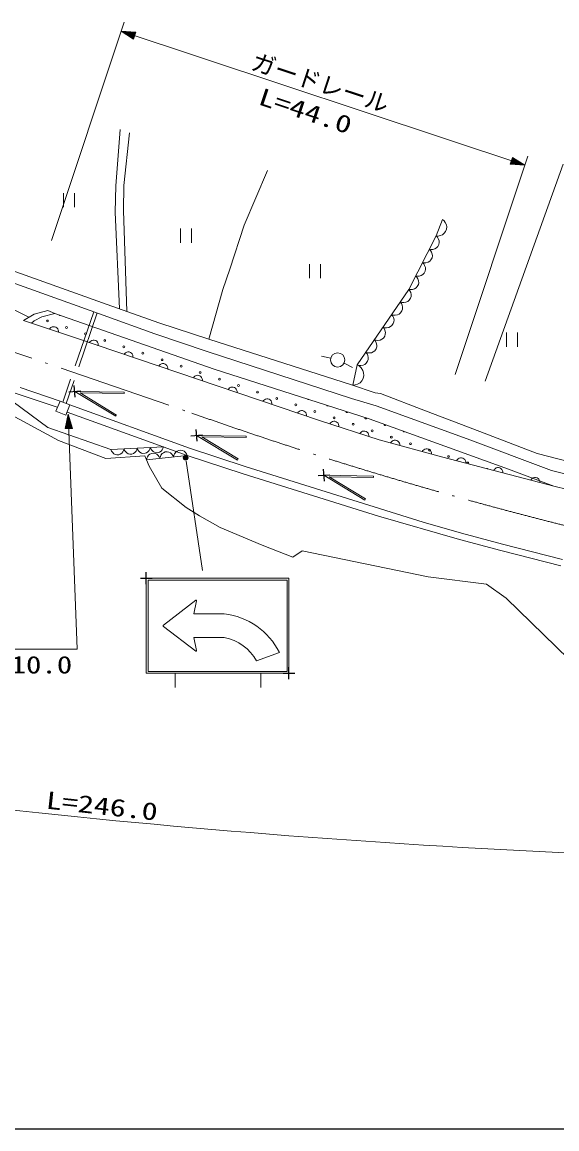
# Model space of a CAD drawing. Units: millimetres, scale not verified. Extents: x 11078 to 651078, y -105989 to 254011.
# Drawn here: x 171218 to 227457, y 79011 to 195335 of the extents above; entities that cross this region are included whole.
import ezdxf
from ezdxf.enums import TextEntityAlignment as Align

# ---------------------------------------------------------------- set-up
doc = ezdxf.new("R2010")
doc.units = ezdxf.units.MM
doc.header["$LTSCALE"] = 1000
doc.linetypes.add('DASHED', pattern=[7.5, 6, -1.5])
doc.linetypes.add('LONG_DASHED_DOTTED', pattern=[15.25, 12, -1.5, 0.25, -1.5])
doc.layers.add('1', color=1, linetype='Continuous')
for name, color, linetype, lineweight in [('M-TTL-BAND', 7, 'Continuous', 25), ('S-BGD', 7, 'Continuous', 13), ('S-BGD-HTXT', 6, 'Continuous', 13), ('S-BMK', 2, 'LONG_DASHED_DOTTED', 13)]:
    doc.layers.add(name, color=color, linetype=linetype, lineweight=lineweight)
doc.styles.add('ＭＳ ゴシック', font='')
doc.styles.get('ＭＳ ゴシック').set_extended_font_data('MS Gothic')

# ---------------------------------------------------------------- blocks, each defined once
blk = doc.blocks.new('plus')
at = {"color": 0, "linetype": 'Continuous', "lineweight": -2}
for p, q in [((-1.25, 0), (1.25, 0)), ((0, -1.25), (0, 1.25))]:
    blk.add_line(p, q, dxfattribs=at)
blk = doc.blocks.new('BUHIN60')
at = {"color": 7, "linetype": 'Continuous', "lineweight": 13}
blk.add_lwpolyline([(-484, 127), (-416, 228), (-333, 307), (-213, 389), (-91, 420), (31, 423), (181, 384), (286, 320), (377, 234), (443, 103), (477, -6), (484, -127)], dxfattribs=at)
blk = doc.blocks.new('BUHIN61')
at = {"color": 7, "linetype": 'Continuous', "lineweight": 13}
blk.add_lwpolyline([(-483, 130), (-414, 231), (-331, 309), (-211, 391), (-89, 420), (34, 423), (183, 383), (288, 319), (378, 232), (444, 101), (476, -9), (483, -130)], dxfattribs=at)
blk = doc.blocks.new('BUHIN62')
at = {"color": 7, "linetype": 'Continuous', "lineweight": 13}
blk.add_lwpolyline([(-475, 155), (-402, 252), (-315, 326), (-190, 401), (-67, 424), (55, 421), (203, 373), (304, 303), (390, 212), (448, 78), (475, -34), (475, -155)], dxfattribs=at)
blk = doc.blocks.new('BUHIN63')
at = {"color": 7, "linetype": 'Continuous', "lineweight": 13}
blk.add_lwpolyline([(-474, 160), (-399, 256), (-311, 329), (-186, 403), (-62, 425), (60, 420), (207, 371), (307, 300), (392, 208), (449, 72), (475, -39), (474, -160)], dxfattribs=at)
blk = doc.blocks.new('BUHIN138')
at = {"color": 7, "linetype": 'Continuous', "lineweight": 13}
blk.add_lwpolyline([(-452, -663), (-265, -717), (-82, -725), (152, -696), (331, -604), (487, -482), (627, -277), (683, -87), (703, 113), (645, 341), (568, 506), (452, 663)], dxfattribs=at)
blk = doc.blocks.new('BUHIN139')
at = {"color": 7, "linetype": 'Continuous', "lineweight": 13}
blk.add_lwpolyline([(-359, -702), (-170, -732), (10, -718), (234, -660), (397, -548), (534, -410), (645, -193), (677, -1), (672, 197), (587, 413), (492, 563), (359, 702)], dxfattribs=at)
blk = doc.blocks.new('BUHIN159')
at = {"color": 7, "linetype": 'Continuous', "lineweight": 13}
blk.add_lwpolyline([(716, 77), (644, 236), (544, 366), (387, 509), (220, 577), (46, 613), (-175, 589), (-338, 518), (-486, 415), (-609, 242), (-676, 94), (-716, -77)], dxfattribs=at)
blk = doc.blocks.new('BUHIN160')
at = {"color": 7, "linetype": 'Continuous', "lineweight": 13}
blk.add_lwpolyline([(-690, -36), (-630, -192), (-540, -322), (-397, -467), (-241, -542), (-77, -585), (137, -574), (297, -514), (444, -423), (571, -264), (643, -125), (690, 36)], dxfattribs=at)
blk = doc.blocks.new('BUHIN168')
at = {"color": 7, "linetype": 'Continuous', "lineweight": 13}
for p, q in [((-578, 750), (-578, -750)), ((574, -750), (574, 750))]:
    blk.add_line(p, q, dxfattribs=at)
blk = doc.blocks.new('BUHIN173')
at = {"color": 7, "linetype": 'Continuous', "lineweight": 13}
for centre, radius in [((0, 0), 250), ((0, 0), 219), ((0, 0), 188), ((0, 0), 156), ((0, 0), 125), ((0, 0), 93.8), ((0, -1), 62.5), ((0, 0), 31.2)]:
    blk.add_circle(centre, radius, dxfattribs=at)
blk = doc.blocks.new('BUHIN176')
at = {"color": 7, "linetype": 'Continuous', "lineweight": 13}
blk.add_circle((0, 0), 746, dxfattribs=at)

msp = doc.modelspace()

# ---------------------------------------------------------------- linework, layer by layer
at = {"layer": 'M-TTL-BAND'}
msp.add_line((11078, 79011), (550078, 79011), dxfattribs=at)
at = {"layer": 'S-BGD'}
for p, q in [((181526, 184064), (181083, 178122)), ((181932, 178158), (182523, 183695)), ((197012, 179729), (194572, 174008)), ((181083, 178122), (181009, 175353)), ((181895, 175538), (181932, 178158)), ((181009, 175353), (181442, 165209)), ((182246, 164921), (181895, 175538)), ((214758, 172866), (215414, 174588)), ((194572, 174008), (193057, 169380)), ((211888, 167249), (214758, 172866)), ((165703, 170825), (180161, 165669)), ((179757, 164540), (166584, 169237)), ((193057, 169380), (192342, 167235)), ((192342, 167235), (190867, 162012)), ((206468, 159298), (211888, 167249)), ((169690, 165442), (171924, 164324)), ((180161, 165669), (185580, 163723)), ((172473, 164641), (171350, 163992)), ((173911, 165010), (172473, 164641)), ((172498, 163938), (173294, 164345)), ((173294, 164345), (174660, 164703)), ((174660, 164703), (173911, 165010)), ((174660, 164703), (191431, 158856)), ((185183, 162590), (179757, 164540)), ((171350, 163992), (172203, 163699)), ((172203, 163699), (172498, 163938)), ((176927, 162104), (172203, 163699)), ((185580, 163723), (190867, 162012)), ((202479, 153471), (176927, 162104)), ((190679, 160705), (185183, 162590)), ((190867, 162012), (205862, 157212)), ((205862, 155777), (190679, 160705)), ((203672, 160001), (202700, 160233)), ((205073, 159492), (205967, 159045)), ((191431, 158856), (207712, 153625)), ((205983, 157172), (206468, 159298)), ((174899, 154872), (167388, 157342)), ((208342, 156380), (205862, 157212)), ((171002, 156933), (175205, 155505)), ((181061, 153913), (176756, 156525)), ((176756, 156525), (181964, 156438)), ((181961, 156288), (177307, 156365)), ((177307, 156365), (181139, 154042)), ((181951, 156288), (181964, 156438)), ((208897, 156299), (208342, 156380)), ((213643, 154464), (208897, 156299)), ((170263, 155419), (173924, 152735)), ((174779, 154437), (175205, 155505)), ((175205, 155505), (176234, 155094)), ((176234, 155094), (175808, 154026)), ((176234, 155094), (188837, 150552)), ((205862, 155777), (208447, 154992)), ((208447, 154992), (218033, 151535)), ((175061, 151345), (169672, 154286)), ((175808, 154026), (174779, 154437)), ((188577, 149795), (175963, 154341)), ((181130, 154047), (181061, 153913)), ((207712, 153625), (222373, 148345)), ((218179, 152767), (213643, 154464)), ((173924, 152735), (180557, 150408)), ((208784, 151420), (202479, 153471)), ((225389, 150005), (218179, 152767)), ((180020, 149461), (175061, 151345)), ((193876, 149291), (189571, 151902)), ((189571, 151902), (194779, 151815)), ((194776, 151665), (190122, 151743)), ((190122, 151743), (193954, 149419)), ((194766, 151666), (194779, 151815)), ((215448, 149626), (208784, 151420)), ((218033, 151535), (226882, 148205)), ((186075, 150697), (180557, 150408)), ((188837, 150552), (194692, 148628)), ((184125, 149745), (180020, 149461)), ((184283, 149335), (184125, 149745)), ((184283, 149335), (188577, 149795)), ((184567, 148671), (184283, 149335)), ((188464, 149182), (190187, 137697)), ((194448, 147866), (188577, 149795)), ((193945, 149424), (193876, 149291)), ((227140, 146550), (215448, 149626)), ((233729, 147822), (225389, 150005)), ((185924, 146366), (184567, 148671)), ((208682, 143421), (194448, 147866)), ((194692, 148628), (213398, 142787)), ((222373, 148345), (227140, 146550)), ((226882, 148205), (233835, 146514)), ((207267, 145105), (202962, 147716)), ((202962, 147716), (208170, 147629)), ((208168, 147479), (203514, 147557)), ((203514, 147557), (207345, 145233)), ((208158, 147480), (208170, 147629)), ((188482, 144314), (185924, 146366)), ((227140, 146550), (233904, 144934)), ((189871, 143461), (188482, 144314)), ((207336, 145238), (207267, 145105)), ((192052, 142219), (189871, 143461)), ((217227, 140951), (208682, 143421)), ((196472, 140356), (192052, 142219)), ((213398, 142787), (217415, 141625)), ((221547, 139793), (217227, 140951)), ((217415, 141625), (221724, 140470)), ((199693, 139093), (196472, 140356)), ((200672, 139756), (199693, 139093)), ((213905, 137050), (200672, 139756)), ((227880, 138183), (221547, 139793)), ((221724, 140470), (228044, 138864)), ((199281, 136896), (184281, 136896)), ((184281, 136896), (184281, 126896)), ((199081, 136696), (184481, 136696)), ((184481, 136696), (184481, 127096)), ((199081, 127096), (199081, 136696)), ((199281, 126896), (199281, 136896)), ((220061, 136260), (213905, 137050)), ((222114, 134777), (220061, 136260)), ((186085, 131964), (189476, 134565)), ((189281, 133146), (189555, 134515)), ((231961, 125200), (222114, 134777)), ((192481, 133146), (189281, 133146)), ((189476, 129226), (186086, 131805)), ((189281, 130646), (192481, 130646)), ((189281, 130646), (189555, 129275)), ((198281, 129096), (195881, 128196)), ((184281, 126896), (199281, 126896)), ((184481, 127096), (199081, 127096)), ((187330, 126896), (187330, 125384)), ((196318, 126896), (196318, 125384))]:
    msp.add_line(p, q, dxfattribs=at)
at = {"layer": 'S-BGD', "linetype": 'DASHED'}
for p, q in [((178749, 164899), (175488, 155392)), ((179126, 164764), (175860, 155243))]:
    msp.add_line(p, q, dxfattribs=at)
at = {"layer": 'S-BGD'}
for points in [[(214758, 172866), (214981, 172855), (215188, 172895), (215442, 172991), (215617, 173141), (215759, 173318), (215860, 173585), (215873, 173812), (215842, 174041), (215716, 174281), (215586, 174444), (215414, 174588)], [(174091, 163062), (174166, 163158), (174254, 163231), (174379, 163305), (174502, 163326), (174625, 163322), (174772, 163272), (174872, 163201), (174957, 163109), (175014, 162974), (175040, 162862), (175039, 162741)], [(205983, 157172), (206246, 157196), (206482, 157276), (206763, 157430), (206944, 157635), (207081, 157867), (207156, 158196), (207133, 158464), (207059, 158727), (206873, 158988), (206693, 159158), (206468, 159298)], [(176076, 153970), (176444, 152674), (175807, 152650), (176076, 153966)], [(176115, 152943), (176105, 153209), (176152, 152945), (176078, 152942), (176105, 153209)]]:
    msp.add_lwpolyline(points, dxfattribs=at)
for points in [[(176070, 154124), (175752, 152611), (176502, 152639)], [(176082, 153816), (176386, 152728), (175861, 152709)], [(176087, 153667), (176328, 152783), (175915, 152767)], [(176093, 153513), (176269, 152837), (175969, 152825)], [(176099, 153363), (176211, 152891), (176023, 152884)]]:
    msp.add_lwpolyline(points, close=True, dxfattribs=at)
for centre in [(173872, 163927), (175882, 163248), (177892, 162569), (179901, 161890), (181911, 161211), (183921, 160532), (185931, 159853), (187940, 159174), (189950, 158495), (191960, 157816), (193969, 157137), (195979, 156458), (197989, 155779), (199999, 155100), (202008, 154421), (204018, 153742), (206028, 153063), (208037, 152384), (210047, 151705), (212057, 151026), (214067, 150347), (216076, 149668)]:
    msp.add_circle(centre, 99.5, dxfattribs=at)
for centre, radius, start, end in [((175217, 164593), 99.5, 213.74624, 287.81259), ((201343, 155766), 99.5, 227.28359, 277.09321), ((203353, 155087), 99.5, 198.23512, 306.14168), ((205362, 154408), 99.5, 177.84558, 326.53123), ((207372, 153729), 99.5, 159.39796, 344.97884), ((209382, 153050), 99.5, 174.69881, 325.68915), ((211392, 152371), 99.5, 202.56922, 297.81875), ((218086, 148990), 99.5, 311.46087, 199.06333), ((220096, 148311), 99.5, 50.06393, 100.46027), ((189506, 134525), 50, 348.69006, 127.49063), ((191595, 125698), 7500, 26.93582, 83.21286), ((186146, 131885), 100, 127.49062, 232.73936), ((191527, 125737), 5000, 29.44763, 79.00021), ((189506, 129265), 50, 232.73936, 11.30994)]:
    msp.add_arc(centre, radius, start, end, dxfattribs=at)
at = {"layer": 'S-BGD-HTXT'}
for p, q in [((174318, 172381), (181941, 195335)), ((181626, 194386), (224081, 180286)), ((224396, 181235), (216773, 158282)), ((219925, 157600), (228112, 180390)), ((176070, 154124), (177010, 129417)), ((177010, 129417), (156989, 129417))]:
    msp.add_line(p, q, dxfattribs=at)
for points in [[(181626, 194386), (182931, 193557), (183167, 194269)], [(181917, 194289), (183043, 194192), (182877, 193694)], [(182060, 194242), (182972, 194156), (182842, 193765)], [(182206, 194193), (182901, 194121), (182806, 193836)], [(182348, 194146), (182829, 194085), (182770, 193907)], [(224081, 180286), (222776, 181115), (222539, 180403)], [(223789, 180383), (222664, 180481), (222829, 180979)], [(223647, 180431), (222735, 180516), (222865, 180908)], [(223501, 180479), (222806, 180552), (222900, 180837)], [(223358, 180526), (222877, 180587), (222936, 180765)]]:
    msp.add_lwpolyline(points, close=True, dxfattribs=at)
for points in [[(181771, 194338), (183114, 194228), (182913, 193623), (181775, 194336)], [(182747, 194014), (182494, 194098), (182758, 194049), (182735, 193978), (182494, 194098)], [(223935, 180335), (222592, 180445), (222793, 181050), (223931, 180336)], [(222960, 180659), (223213, 180575), (222948, 180623), (222972, 180694), (223213, 180575)]]:
    msp.add_lwpolyline(points, dxfattribs=at)
msp.add_arc((274101, 1078897), 971957, 261.75516, 269.41325, dxfattribs=at)
at = {"layer": 'S-BMK'}
msp.add_line((146454, 168836), (189061, 154243), dxfattribs=at)
msp.add_arc((333826, 563757), 434349, 250.53133, 257.56972, dxfattribs=at)

# ---------------------------------------------------------------- block references
at = {"layer": '1', "color": 2, "xscale": 500, "yscale": 500, "rotation": 4.4}
for p in [(176756, 156525), (189571, 151902), (202962, 147716)]:
    msp.add_blockref('plus', p, dxfattribs=at)
at = {"layer": '1', "xscale": 500, "yscale": 500}
for p in [(184281, 136896), (199281, 126896)]:
    msp.add_blockref('plus', p, dxfattribs=at)
at = {"layer": 'S-BGD'}
for name, p in [('BUHIN168', (176160, 176620)), ('BUHIN168', (188451, 172896)), ('BUHIN139', (214400, 172164)), ('BUHIN139', (213682, 170760)), ('BUHIN168', (202019, 169157)), ('BUHIN139', (212965, 169356)), ('BUHIN139', (212247, 167951)), ('BUHIN138', (211437, 166587)), ('BUHIN138', (210533, 165262)), ('BUHIN138', (209630, 163936)), ('BUHIN138', (208726, 162611)), ('BUHIN63', (178752, 161487)), ('BUHIN138', (207823, 161286)), ('BUHIN168', (222752, 161956)), ('BUHIN63', (182402, 160254)), ('BUHIN176', (204402, 159828)), ('BUHIN138', (206920, 159961)), ('BUHIN63', (186053, 159020)), ('BUHIN63', (189703, 157787)), ('BUHIN63', (193353, 156554)), ('BUHIN63', (197003, 155321)), ('BUHIN63', (200654, 154087)), ('BUHIN62', (204055, 152958)), ('BUHIN62', (207208, 151933)), ('BUHIN61', (210450, 150972)), ('BUHIN160', (181247, 150444)), ('BUHIN160', (182626, 150516)), ('BUHIN160', (184006, 150589)), ('BUHIN160', (185385, 150661)), ('BUHIN159', (186430, 149565)), ('BUHIN159', (187861, 149719)), ('BUHIN61', (213782, 150075)), ('BUHIN159', (184998, 149411)), ('BUHIN173', (188421, 149545)), ('BUHIN60', (217397, 149114)), ('BUHIN60', (221294, 148088)), ('BUHIN60', (225192, 147063))]:
    msp.add_blockref(name, p, dxfattribs=at)

# ---------------------------------------------------------------- texts
at = {"layer": 'S-BGD-HTXT', "style": 'ＭＳ ゴシック'}
msp.add_text('ガードレール ', height=1833, rotation=341.9, dxfattribs=at).set_placement((194994, 189892), align=Align.BOTTOM_LEFT)
at = {"layer": 'S-BGD-HTXT', "style": 'ＭＳ ゴシック', "width": 1.35}
for s, rotation, p in [('L=44.0', 341.6, (195762, 186208)), ('L=246.0', 353.8, (173597, 112134))]:
    msp.add_text(s, height=1833, rotation=rotation, dxfattribs=at).set_placement(p, align=Align.BOTTOM_LEFT)
at = {"layer": 'S-BGD-HTXT', "style": 'ＭＳ ゴシック', "width": 1.3}
msp.add_text('Φ400 L=10.0', height=1833, dxfattribs=at).set_placement((157675, 126329), align=Align.BOTTOM_LEFT)

doc.saveas('drawing.dxf')
